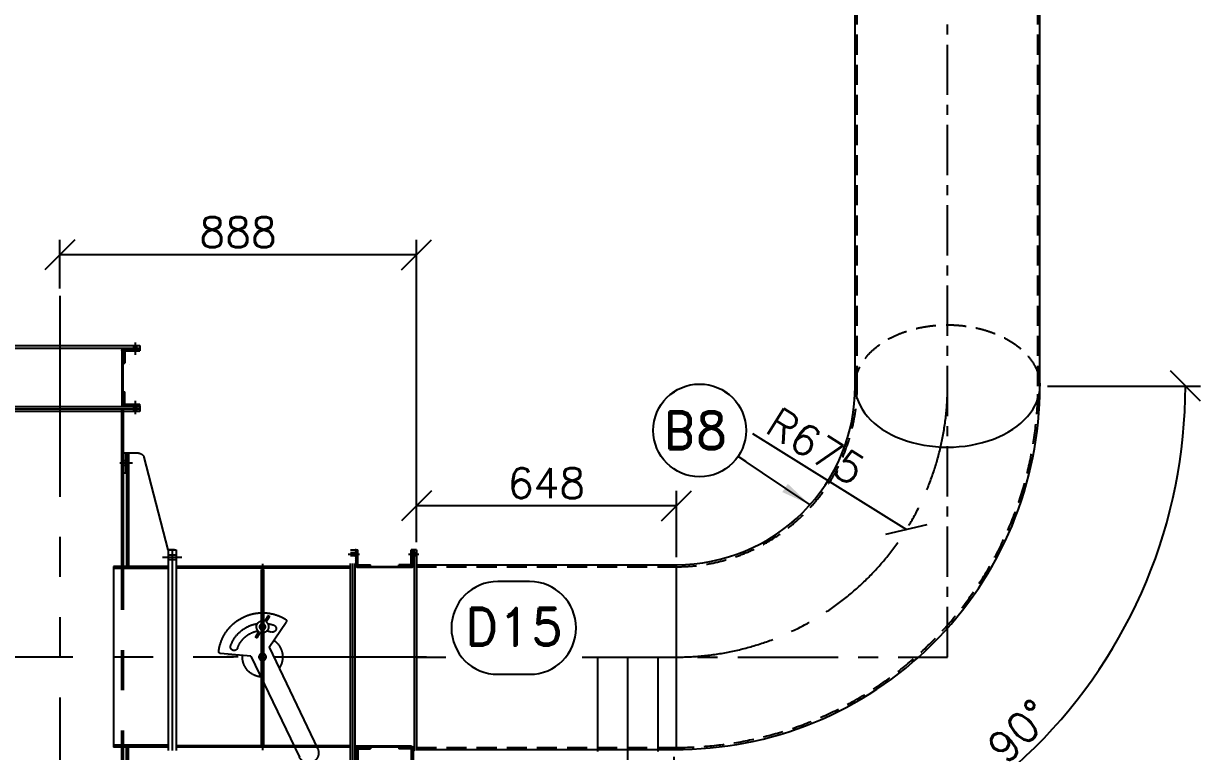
# Model space of a CAD drawing. Header units: inches. Extents: x 0 to 157513, y -28488 to 35640.
# Drawn here: x 59461 to 65323, y 3840 to 7465 of the extents above; entities that cross this region are included whole.
import ezdxf

# ---------------------------------------------------------------- set-up
doc = ezdxf.new("R2010")
doc.units = ezdxf.units.IN
doc.header["$LTSCALE"] = 400
doc.header["$MEASUREMENT"] = 0
for name, pattern in [('CENTER', [2, 1.25, -0.25, 0.25, -0.25]), ('DASHED2', [0.375, 0.25, -0.125]), ('HIDDEN2', [4.7625, 3.175, -1.5875]), ('PHANTOM', [2.5, 1.25, -0.25, 0.25, -0.25, 0.25, -0.25])]:
    doc.linetypes.add(name, pattern=pattern)
for name, color, linetype in [('BF', 8, 'PHANTOM'), ('cen', 1, 'CENTER'), ('hid', 3, 'HIDDEN2')]:
    doc.layers.add(name, color=color, linetype=linetype)
doc.styles.add('RD', font='ROMAND.SHX')
doc.styles.add('ROMANS', font='romans')
doc.dimstyles.new('SAM2 60 SC', dxfattribs={"dimscale": 60, "dimtxt": 2.5, "dimasz": 2.5, "dimexe": 1.25, "dimexo": 0.625, "dimtad": 1, "dimtoh": 1, "dimdec": 0, "dimdsep": 46, "dimtxsty": 'ROMANS', "dimblk": 'OBLIQUE', "dimcen": 2.5, "dimclrd": 1, "dimclre": 1, "dimclrt": 256, "dimadec": 0, "dimazin": 2, "dimtfac": 1, "dimtdec": 0, "dimtofl": 0, "dimtmove": 0, "dimatfit": 3, "dimfxl": 1, "dimtolj": 1, "dimtzin": 0, "dimarcsym": 1})

# ---------------------------------------------------------------- blocks, each defined once
blk = doc.blocks.new('_OBLIQUE')
at = {"color": 0, "linetype": 'ByBlock'}
blk.add_line((-0.5, -0.5), (0.5, 0.5), dxfattribs=at)
blk = doc.blocks.new('*D228')
at = {"color": 1, "lineweight": -2}
for p, q in [((64561.1, 5659.6), (65323.2, 5659.6)), ((62700.7, 3812.1), (62695.4, 3050))]:
    blk.add_line(p, q, dxfattribs=at)
blk.add_arc((62713.6, 5659.6), 2534.7, 269.59998, 0.00104, dxfattribs=at)
at = {"layer": 'Defpoints', "color": 0}
for p in [(62713.6, 5659.6), (64523.6, 5659.6), (62700.9, 3849.6), (63970.7, 3458.6)]:
    blk.add_point(p, dxfattribs=at)
at = {"color": 1, "lineweight": -2, "xscale": 150, "yscale": 150, "zscale": 150}
for p, rotation in [((65248.2, 5659.6), 90.00104148712157), ((62695.9, 3125), 179.5999846722498)]:
    blk.add_blockref('_OBLIQUE', p, dxfattribs=dict(at, rotation=rotation))
at = {"insert": (64420.3, 3940.9), "char_height": 150, "attachment_point": 5, "rotation": 44.80051, "style": 'ROMANS'}
blk.add_mtext('\\A1;90°', dxfattribs=at)
blk = doc.blocks.new('*D229')
at = {"color": 1, "lineweight": -2}
for p, q in [((61418.2, 4881.8), (61418.2, 5137.9)), ((62713.6, 4807.1), (62713.6, 5137.9)), ((62713.6, 5062.9), (61418.2, 5062.9))]:
    blk.add_line(p, q, dxfattribs=at)
at = {"layer": 'Defpoints', "color": 0}
for p in [(61418.2, 5062.9), (61418.2, 4844.3, 1157.4), (62713.6, 4769.6, 685)]:
    blk.add_point(p, dxfattribs=at)
at = {"color": 1, "lineweight": -2, "xscale": 150, "yscale": 150, "zscale": 150, "rotation": 180}
blk.add_blockref('_OBLIQUE', (61418.2, 5062.9), dxfattribs=at)
at = {"color": 1, "lineweight": -2, "xscale": 150, "yscale": 150, "zscale": 150}
blk.add_blockref('_OBLIQUE', (62713.6, 5062.9), dxfattribs=at)
at = {"insert": (62065.9, 5175.4), "char_height": 150, "attachment_point": 5, "style": 'ROMANS'}
blk.add_mtext('\\A1;648', dxfattribs=at)
blk = doc.blocks.new('*D136')
at = {"color": 1, "lineweight": -2}
blk.add_line((63092.4, 5423.3), (63859.1, 4945.2), dxfattribs=at)
at = {"layer": 'Defpoints', "color": 0}
for p in [(62713.6, 5659.6), (63859.1, 4945.2)]:
    blk.add_point(p, dxfattribs=at)
at = {"color": 1, "lineweight": -2, "xscale": 150, "yscale": 150, "zscale": 150, "rotation": 328.049259318177}
blk.add_blockref('_OBLIQUE', (63859.1, 4945.2), dxfattribs=at)
at = {"insert": (63408, 5359.1), "char_height": 150, "attachment_point": 5, "rotation": 328.04926, "style": 'ROMANS'}
blk.add_mtext('\\A1;R675', dxfattribs=at)
blk = doc.blocks.new('611fn3eleupd')
at = {"layer": 'BF'}
for p, q in [((1847350.4, -536100.9), (1847350.4, -537684.5)), ((1847161.9, -536247.4), (1847161.9, -536217)), ((1847150.9, -536224.7), (1847150.9, -536237.5)), ((1847549.9, -536224.7), (1847150.9, -536224.7)), ((1847549.9, -536230.7), (1847150.9, -536230.7)), ((1847153.1, -536233, -0.7), (1847150.9, -536230.8, -0.7)), ((1847188.7, -536233), (1847150.9, -536233)), ((1847188.7, -536237.5), (1847150.9, -536237.5)), ((1847157.6, -536233, -0.7), (1847155.4, -536230.7, -0.7)), ((1847158.2, -536237.5), (1847158.2, -536224.7)), ((1847162.1, -536233, -0.7), (1847159.9, -536230.7, -0.7)), ((1847166.6, -536233, -0.7), (1847164.3, -536230.7, -0.7)), ((1847165.7, -536237.5), (1847165.7, -536224.7)), ((1847171.1, -536233, -0.7), (1847168.8, -536230.7, -0.7)), ((1847175.6, -536233, -0.7), (1847173.3, -536230.7, -0.7)), ((1847180.1, -536233, -0.7), (1847177.8, -536230.7, -0.7)), ((1847184.6, -536233, -0.7), (1847182.3, -536230.7, -0.7)), ((1847189.1, -536233, -0.7), (1847186.8, -536230.7, -0.7)), ((1847188.7, -536237.5), (1847188.7, -536233)), ((1847188.7, -536237.5), (1847188.7, -536268.2)), ((1847194.2, -536233.7, -0.7), (1847192.4, -536231.8, -0.7)), ((1847195.3, -536239.2, -0.7), (1847193.1, -536237.1, -0.7)), ((1847193.2, -536237.5), (1847193.2, -536320.7)), ((1847195.3, -536243.7, -0.7), (1847193.2, -536241.6, -0.7)), ((1847195.3, -536248.2, -0.7), (1847193.2, -536246.1, -0.7)), ((1847195.4, -536237.5), (1847195.4, -536320.7)), ((1847176.3, -536272), (1847176.4, -536272)), ((1847193.2, -536268.2), (1847188.7, -536268.2)), ((1847195.3, -536252.7, -0.7), (1847193.2, -536250.6, -0.7)), ((1847195.3, -536257.2, -0.7), (1847193.2, -536255.1, -0.7)), ((1847195.3, -536261.7, -0.7), (1847193.2, -536259.6, -0.7)), ((1847195.3, -536266.2, -0.7), (1847193.2, -536264.1, -0.7)), ((1847195.3, -536270.7, -0.7), (1847193.3, -536268.6, -0.7)), ((1847195.3, -536275.2, -0.7), (1847193.3, -536273.1, -0.7)), ((1847195.3, -536279.6, -0.7), (1847193.3, -536277.7, -0.7)), ((1847195.3, -536284.1, -0.7), (1847193.3, -536282.2, -0.7)), ((1847195.3, -536288.6, -0.7), (1847193.3, -536286.7, -0.7)), ((1847195.3, -536293.1, -0.7), (1847193.3, -536291.2, -0.7)), ((1847195.3, -536297.6, -0.7), (1847193.3, -536295.7, -0.7)), ((1847195.3, -536302.1, -0.7), (1847193.4, -536300.2, -0.7)), ((1847195.3, -536306.6, -0.7), (1847193.4, -536304.7, -0.7)), ((1847193.2, -536320.7), (1847193.2, -536370.2)), ((1847195.3, -536338.1, -0.7), (1847193.3, -536336.1, -0.7)), ((1847195.3, -536311.1, -0.7), (1847193.4, -536309.2, -0.7)), ((1847195.3, -536315.6, -0.7), (1847193.4, -536313.7, -0.7)), ((1847195.3, -536320.1, -0.7), (1847193.4, -536318.2, -0.7)), ((1847195.3, -536324.6, -0.7), (1847193.4, -536322.7, -0.7)), ((1847195.3, -536329.1, -0.7), (1847193.4, -536327.1, -0.7)), ((1847195.3, -536333.6, -0.7), (1847193.4, -536331.6, -0.7)), ((1847195.4, -536320.7), (1847195.4, -536377)), ((1847161.9, -536395.4), (1847161.9, -536362.5)), ((1847193.2, -536339.5), (1847188.7, -536339.5)), ((1847188.7, -536370.2), (1847188.7, -536339.5)), ((1847195.4, -536356.1, -0.7), (1847193.2, -536353.9, -0.7)), ((1847195.4, -536360.6, -0.7), (1847193.2, -536358.4, -0.7)), ((1847195.4, -536365.1, -0.7), (1847193.2, -536362.9, -0.7)), ((1847195.4, -536369.6, -0.7), (1847193.2, -536367.3, -0.7)), ((1847195.3, -536342.6, -0.7), (1847193.3, -536340.5, -0.7)), ((1847195.4, -536347.1, -0.7), (1847193.3, -536345, -0.7)), ((1847195.4, -536351.6, -0.7), (1847193.3, -536349.5, -0.7)), ((1847150.9, -536374.7), (1847150.9, -536370.2)), ((1847188.7, -536370.2), (1847150.9, -536370.2)), ((1847188.7, -536374.7), (1847150.9, -536374.7)), ((1847150.9, -536374.7), (1847150.9, -536377)), ((1847150.9, -536376.7), (1847150.9, -536389)), ((1847150.9, -536389), (1847150.9, -536377)), ((1847150.9, -536377), (1847549.9, -536377)), ((1847150.9, -536383), (1847549.9, -536383)), ((1847150.9, -536389), (1847549.9, -536389)), ((1847153.4, -536377, -0.7), (1847151.2, -536374.7, -0.7)), ((1847157.9, -536377, -0.7), (1847155.7, -536374.7, -0.7)), ((1847158.2, -536389), (1847158.2, -536370.2)), ((1847165.7, -536389), (1847165.7, -536370.2)), ((1847166.9, -536377, -0.7), (1847165.7, -536375.8, -0.7)), ((1847171.4, -536377, -0.7), (1847169.1, -536374.7, -0.7)), ((1847175.9, -536377, -0.7), (1847173.6, -536374.7, -0.7)), ((1847180.4, -536377, -0.7), (1847178.1, -536374.7, -0.7)), ((1847184.9, -536377, -0.7), (1847182.6, -536374.7, -0.7)), ((1847189.3, -536377, -0.7), (1847187.1, -536374.7, -0.7)), ((1847188.7, -536370.2), (1847188.7, -536374.7)), ((1847192.6, -536375.7, -0.7), (1847191, -536374.1, -0.7)), ((1847192.9, -536383), (1847192.9, -537725)), ((1847194.7, -536373.3, -0.7), (1847193, -536371.6, -0.7)), ((1847196.9, -536383), (1847196.9, -537672.3)), ((1847080.4, -536733), (1847140.5, -536502.7)), ((1847154.7, -536492.5), (1847192.9, -536492.5)), ((1847178.9, -536492.5), (1847178.9, -536775)), ((1847178.9, -536511.5), (1847192.9, -536511.5)), ((1847183.9, -536494.3), (1847185.8, -536492.5)), ((1847183.9, -536492.5), (1847183.9, -536775)), ((1847186.9, -536497.8), (1847183.9, -536494.8)), ((1847183.9, -536498.8), (1847186.9, -536495.8)), ((1847186.9, -536502.3), (1847183.9, -536499.3)), ((1847183.9, -536503.3), (1847186.9, -536500.3)), ((1847186.9, -536506.8), (1847183.9, -536503.8)), ((1847183.9, -536507.8), (1847186.9, -536504.8)), ((1847186.9, -536511.2), (1847183.9, -536508.2)), ((1847184.7, -536511.5), (1847186.9, -536509.3)), ((1847186.9, -536493.3), (1847186.1, -536492.5)), ((1847186.9, -536492.5), (1847186.9, -536542.5)), ((1847168.9, -536517.5), (1847201, -536517.5)), ((1847178.9, -536523.5), (1847192.9, -536523.5)), ((1847183.9, -536525.8), (1847186.2, -536523.5)), ((1847186.9, -536529.2), (1847183.9, -536526.2)), ((1847183.9, -536530.3), (1847186.9, -536527.3)), ((1847186.9, -536533.7), (1847183.9, -536530.7)), ((1847183.9, -536534.7), (1847186.9, -536531.7)), ((1847186.9, -536538.2), (1847183.9, -536535.2)), ((1847183.9, -536539.2), (1847186.9, -536536.2)), ((1847186.7, -536542.5), (1847183.9, -536539.7)), ((1847183.9, -536542.5), (1847192.9, -536542.5)), ((1847185.2, -536542.5), (1847186.9, -536540.7)), ((1847186.9, -536524.7), (1847185.7, -536523.5)), ((1847192.9, -536552.5), (1847196.9, -536552.5)), ((1846481.9, -536744), (1846456.5, -536744)), ((1846462.2, -536733), (1846462.2, -537267)), ((1846462.2, -536733), (1846474.9, -536733)), ((1846474.9, -536740.2), (1846462.2, -536740.2)), ((1846474.9, -536747.7), (1846462.2, -536747.7)), ((1846468.2, -536733), (1846468.2, -537267)), ((1846470.4, -536733), (1846468.2, -536733)), ((1846468.5, -536733, -0.7), (1846468.2, -536733.3, -0.7)), ((1846470.4, -536735.6, -0.7), (1846468.2, -536737.8, -0.7)), ((1846470.4, -536740.1, -0.7), (1846468.2, -536742.3, -0.7)), ((1846470.4, -536744.5, -0.7), (1846468.2, -536746.8, -0.7)), ((1846470.4, -536770.7), (1846470.4, -536733)), ((1846474.9, -536770.7), (1846474.9, -536733)), ((1846631.8, -536744), (1846603.8, -536744)), ((1846612.2, -536733), (1846607.7, -536733)), ((1846607.7, -536770.7), (1846607.7, -536733)), ((1846626.4, -536740.2), (1846607.7, -536740.2)), ((1846626.4, -536747.7), (1846607.7, -536747.7)), ((1846612.2, -536770.7), (1846612.2, -536733)), ((1846612.2, -536733), (1846614.4, -536733)), ((1846612.2, -536733, -0.7), (1846612.2, -536733, -0.7)), ((1846614.4, -536735.3, -0.7), (1846612.2, -536737.5, -0.7)), ((1846614.4, -536748.7, -0.7), (1846612.2, -536751, -0.7)), ((1846614.4, -536739.8, -0.7), (1846613.9, -536740.2, -0.7)), ((1846626.4, -536733), (1846614.1, -536733)), ((1846614.4, -537267), (1846614.4, -536733)), ((1846626.4, -536733), (1846614.4, -536733)), ((1846620.4, -537267), (1846620.4, -536733)), ((1846626.4, -537267), (1846626.4, -536733)), ((1847060.4, -536733), (1847060.4, -537267)), ((1847080.4, -536733), (1847060.4, -536733)), ((1847080.4, -536745.5), (1847060.4, -536745.5)), ((1847064.4, -536733), (1847080.4, -536733)), ((1847070.4, -536733), (1847070.4, -537267)), ((1847080.4, -536733), (1847080.4, -537267)), ((1847080.4, -536733), (1847080.4, -537267)), ((1846470.4, -536749, -0.7), (1846468.2, -536751.3, -0.7)), ((1846470.4, -536753.5, -0.7), (1846468.2, -536755.8, -0.7)), ((1846470.4, -536758, -0.7), (1846468.2, -536760.3, -0.7)), ((1846470.4, -536762.5, -0.7), (1846468.2, -536764.8, -0.7)), ((1846470.4, -536767, -0.7), (1846468.2, -536769.2, -0.7)), ((1846470.5, -536771.4, -0.7), (1846468.6, -536773.3, -0.7)), ((1846474.9, -536770.7), (1846470.4, -536770.7)), ((1846472.1, -536774.3, -0.7), (1846470.5, -536775.9, -0.7)), ((1846475.6, -536775.3, -0.7), (1846473.6, -536777.3, -0.7)), ((1846474.9, -536770.7), (1846505.7, -536770.7)), ((1846474.9, -536775.2), (1846558.2, -536775.2)), ((1846474.9, -536777.5), (1846558.2, -536777.5)), ((1846480.1, -536775.3, -0.7), (1846478, -536777.4, -0.7)), ((1846484.6, -536775.3, -0.7), (1846482.5, -536777.4, -0.7)), ((1846489.1, -536775.3, -0.7), (1846487, -536777.4, -0.7)), ((1846493.5, -536775.3, -0.7), (1846491.5, -536777.4, -0.7)), ((1846498, -536775.3, -0.7), (1846496, -536777.4, -0.7)), ((1846502.5, -536775.3, -0.7), (1846500.5, -536777.4, -0.7)), ((1846507, -536775.3, -0.7), (1846504.9, -536777.4, -0.7)), ((1846505.7, -536775.2), (1846505.7, -536770.7)), ((1846511.4, -536775.4, -0.7), (1846509.4, -536777.4, -0.7)), ((1846515.9, -536775.4, -0.7), (1846513.9, -536777.4, -0.7)), ((1846520.4, -536775.4, -0.7), (1846518.4, -536777.4, -0.7)), ((1846524.9, -536775.4, -0.7), (1846522.9, -536777.4, -0.7)), ((1846529.4, -536775.4, -0.7), (1846527.4, -536777.4, -0.7)), ((1846533.8, -536775.4, -0.7), (1846531.9, -536777.4, -0.7)), ((1846538.3, -536775.4, -0.7), (1846536.4, -536777.4, -0.7)), ((1846542.8, -536775.5, -0.7), (1846540.9, -536777.4, -0.7)), ((1846547.3, -536775.5, -0.7), (1846545.4, -536777.4, -0.7)), ((1846551.7, -536775.5, -0.7), (1846549.9, -536777.4, -0.7)), ((1846556.2, -536775.5, -0.7), (1846554.3, -536777.4, -0.7)), ((1846558.2, -536775.2), (1846607.7, -536775.2)), ((1846558.2, -536777.5), (1846607.7, -536777.5)), ((1846560.7, -536775.5, -0.7), (1846558.8, -536777.4, -0.7)), ((1846565.2, -536775.5, -0.7), (1846563.3, -536777.4, -0.7)), ((1846569.7, -536775.4, -0.7), (1846567.8, -536777.4, -0.7)), ((1846574.2, -536775.4, -0.7), (1846572.3, -536777.4, -0.7)), ((1846578.8, -536775.4, -0.7), (1846576.7, -536777.4, -0.7)), ((1846576.9, -536775.2), (1846576.9, -536770.7)), ((1846607.7, -536770.7), (1846576.9, -536770.7)), ((1846583.3, -536775.4, -0.7), (1846581.2, -536777.4, -0.7)), ((1846587.8, -536775.3, -0.7), (1846585.7, -536777.4, -0.7)), ((1846592.3, -536775.3, -0.7), (1846590.2, -536777.5, -0.7)), ((1846596.8, -536775.3, -0.7), (1846594.7, -536777.5, -0.7)), ((1846601.3, -536775.3, -0.7), (1846599.1, -536777.5, -0.7)), ((1846605.8, -536775.3, -0.7), (1846603.6, -536777.5, -0.7)), ((1846607.7, -536770.7), (1846612.2, -536770.7)), ((1846614.4, -536771.2, -0.7), (1846608.1, -536777.5, -0.7)), ((1846614.4, -536753.2, -0.7), (1846612.2, -536755.5, -0.7)), ((1846614.4, -536757.7, -0.7), (1846612.2, -536760, -0.7)), ((1846614.4, -536762.2, -0.7), (1846612.2, -536764.4, -0.7)), ((1846614.4, -536766.7, -0.7), (1846612.2, -536768.9, -0.7)), ((1846626.4, -536775), (1847060.4, -536775)), ((1846845.4, -536767.9), (1846845.4, -537232.1)), ((1847094.4, -536751.5), (1847046.4, -536751.5)), ((1847080.4, -536757.5), (1847060.4, -536757.5)), ((1847080.4, -536775), (1847192.9, -536775)), ((1847192.9, -536775), (1847216.4, -536775)), ((1847216.4, -536775), (1847216.4, -537225)), ((1846626.4, -536779), (1847060.4, -536779)), ((1846842.4, -537218), (1846842.4, -536782)), ((1846842.4, -536782), (1846848.4, -536782)), ((1846848.4, -537218), (1846848.4, -536782)), ((1847080.4, -536780), (1847216.4, -536780)), ((1846829.2, -536976), (1846786.6, -536913.1)), ((1846828.7, -536900), (1846835.2, -536911.3)), ((1846832.3, -536898), (1846838.8, -536909.2)), ((1846858.7, -536952), (1846852.2, -536940.7)), ((1846862.3, -536949.9), (1846855.8, -536938.7)), ((1846829.2, -536976), (1846708.3, -537228.1)), ((1848817.9, -537000), (1846437.3, -537000)), ((1846874.3, -536997.7), (1846753.3, -537249.7)), ((1846836.4, -537000.7), (1846837.2, -537000)), ((1846836.5, -537001.5), (1846838.1, -537000)), ((1846836.7, -537002.3), (1846839, -537000)), ((1846836.9, -537002.9), (1846839.8, -537000)), ((1846837.2, -537003.6), (1846840.7, -537000)), ((1846837.4, -537004.2), (1846841.6, -537000)), ((1846837.8, -537004.7), (1846842.5, -537000)), ((1846838.1, -537005.3), (1846843.4, -537000)), ((1846838.5, -537005.8), (1846844.3, -537000)), ((1846838.9, -537006.2), (1846845.2, -537000)), ((1846839.4, -537006.7), (1846845.4, -537000.6)), ((1846839.8, -537007.1), (1846845.4, -537001.5)), ((1846840.4, -537007.4), (1846845.4, -537002.4)), ((1846840.9, -537007.8), (1846845.4, -537003.3)), ((1846841.5, -537008.1), (1846845.4, -537004.2)), ((1846842.1, -537008.4), (1846845.4, -537005)), ((1846842.7, -537008.6), (1846845.4, -537005.9)), ((1846843.4, -537008.8), (1846845.4, -537006.8)), ((1846844.2, -537008.9), (1846845.4, -537007.7)), ((1846845, -537009), (1846845.4, -537008.6)), ((1846845.4, -536991.8), (1846846.2, -536991)), ((1846845.4, -536992.7), (1846846.9, -536991.1)), ((1846845.4, -536993.5), (1846847.7, -536991.3)), ((1846845.4, -536994.4), (1846848.4, -536991.5)), ((1846845.4, -536995.3), (1846849, -536991.7)), ((1846845.4, -536996.2), (1846849.6, -536992)), ((1846845.4, -536997.1), (1846850.2, -536992.3)), ((1846845.4, -536998), (1846850.7, -536992.7)), ((1846845.4, -536998.8), (1846851.2, -536993.1)), ((1846845.4, -536999.7), (1846851.6, -536993.5)), ((1846846, -537000), (1846852.1, -536994)), ((1846846.9, -537000), (1846852.5, -536994.4)), ((1846847.8, -537000), (1846852.9, -536994.9)), ((1846848.7, -537000), (1846853.2, -536995.5)), ((1846849.6, -537000), (1846853.5, -536996.1)), ((1846850.5, -537000), (1846853.8, -536996.7)), ((1846851.3, -537000), (1846854, -536997.3)), ((1846852.2, -537000), (1846854.2, -536998)), ((1846853.1, -537000), (1846854.3, -536998.8)), ((1846854, -537000), (1846854.4, -536999.6)), ((1846874.3, -536997.7), (1846950, -536991.5)), ((1846906.4, -537000), (1846934.4, -537000)), ((1846470.4, -537228.9, -0.7), (1846468.2, -537231.1, -0.7)), ((1846470.4, -537233.4, -0.7), (1846468.2, -537235.6, -0.7)), ((1846471.1, -537223.7, -0.7), (1846469.3, -537225.5, -0.7)), ((1846470.4, -537229.2), (1846470.4, -537267)), ((1846474.9, -537229.2), (1846470.4, -537229.2)), ((1846476.7, -537222.6, -0.7), (1846474.5, -537224.8, -0.7)), ((1846474.9, -537222.5), (1846558.2, -537222.5)), ((1846474.9, -537224.7), (1846558.2, -537224.7)), ((1846474.9, -537229.2), (1846474.9, -537267)), ((1846474.9, -537229.2), (1846505.7, -537229.2)), ((1846481.1, -537222.6, -0.7), (1846479, -537224.7, -0.7)), ((1846485.6, -537222.6, -0.7), (1846483.5, -537224.7, -0.7)), ((1846490.1, -537222.6, -0.7), (1846488, -537224.7, -0.7)), ((1846494.6, -537222.6, -0.7), (1846492.6, -537224.7, -0.7)), ((1846499.1, -537222.6, -0.7), (1846497.1, -537224.7, -0.7)), ((1846503.6, -537222.6, -0.7), (1846501.6, -537224.7, -0.7)), ((1846505.7, -537224.7), (1846505.7, -537229.2)), ((1846508.1, -537222.6, -0.7), (1846506.1, -537224.7, -0.7)), ((1846512.6, -537222.6, -0.7), (1846510.6, -537224.6, -0.7)), ((1846517.1, -537222.6, -0.7), (1846515.1, -537224.6, -0.7)), ((1846521.6, -537222.6, -0.7), (1846519.6, -537224.6, -0.7)), ((1846526, -537222.6, -0.7), (1846524.1, -537224.6, -0.7)), ((1846530.5, -537222.6, -0.7), (1846528.6, -537224.6, -0.7)), ((1846535, -537222.6, -0.7), (1846533.1, -537224.6, -0.7)), ((1846539.5, -537222.6, -0.7), (1846537.6, -537224.6, -0.7)), ((1846544, -537222.6, -0.7), (1846542.1, -537224.5, -0.7)), ((1846548.5, -537222.6, -0.7), (1846546.6, -537224.5, -0.7)), ((1846553, -537222.6, -0.7), (1846551.1, -537224.5, -0.7)), ((1846557.5, -537222.6, -0.7), (1846555.6, -537224.5, -0.7)), ((1846558.2, -537222.5), (1846614.4, -537222.5)), ((1846558.2, -537224.7), (1846607.7, -537224.7)), ((1846562, -537222.6, -0.7), (1846560.1, -537224.5, -0.7)), ((1846566.5, -537222.6, -0.7), (1846564.6, -537224.5, -0.7)), ((1846571, -537222.6, -0.7), (1846569, -537224.6, -0.7)), ((1846575.5, -537222.6, -0.7), (1846573.5, -537224.6, -0.7)), ((1846576.9, -537224.7), (1846576.9, -537229.2)), ((1846607.7, -537229.2), (1846576.9, -537229.2)), ((1846580, -537222.6, -0.7), (1846578, -537224.6, -0.7)), ((1846584.5, -537222.6, -0.7), (1846582.4, -537224.6, -0.7)), ((1846589, -537222.5, -0.7), (1846586.9, -537224.6, -0.7)), ((1846593.5, -537222.5, -0.7), (1846591.4, -537224.7, -0.7)), ((1846598, -537222.5, -0.7), (1846595.8, -537224.7, -0.7)), ((1846602.5, -537222.5, -0.7), (1846600.3, -537224.7, -0.7)), ((1846607, -537222.5, -0.7), (1846604.8, -537224.7, -0.7)), ((1846607.7, -537229.2), (1846607.7, -537267)), ((1846607.7, -537229.2), (1846612.2, -537229.2)), ((1846610.7, -537223.2, -0.7), (1846609, -537225, -0.7)), ((1846613.2, -537225.3, -0.7), (1846611.5, -537226.9, -0.7)), ((1846614.4, -537228.6, -0.7), (1846612.2, -537230.8, -0.7)), ((1846612.2, -537229.2), (1846612.2, -537267)), ((1846614.4, -537233, -0.7), (1846612.2, -537235.3, -0.7)), ((1846626.4, -537221), (1847060.4, -537221)), ((1846626.4, -537225), (1846709.7, -537225)), ((1846709.7, -537225), (1846765.2, -537225)), ((1846765.2, -537225), (1847060.4, -537225)), ((1846842.4, -537218), (1846848.4, -537218)), ((1847080.4, -537220), (1847216.4, -537220)), ((1847080.4, -537225), (1847192.9, -537225)), ((1847178.9, -537507.5), (1847178.9, -537225)), ((1847183.9, -537507.5), (1847183.9, -537225)), ((1847192.9, -537225), (1847216.4, -537225))]:
    blk.add_line(p, q, dxfattribs=at)
for centre, radius in [((1846845.4, -536925), 7.5), ((1846845.4, -537000), 9)]:
    blk.add_circle(centre, radius, dxfattribs=at)
for centre, radius, start, end in [((1847188.7, -536237.5), 6.75, 0, 90), ((1847188.7, -536237.5), 4.5, 0, 90), ((1847188.7, -536370.2), 4.5, 270, 0), ((1847154.7, -536507.5), 15, 90, 161.3484), ((1846474.9, -536770.7), 6.75, 180, 270), ((1846474.9, -536770.7), 4.5, 180, 270), ((1846607.7, -536770.7), 4.5, 270, 0), ((1846607.7, -536770.7), 6.75, 270, 0), ((1846845.4, -537000), 110, 7.3734, 121.3693), ((1846790.8, -536910.3), 5, 121.3693, 214.0987), ((1846820.5, -536929.2), 9, 109.3714, 289.3714), ((1846845.4, -537000), 84, 98.6706, 109.3714), ((1846830.7, -536899.4), 2.06, 43.3679, 196.6321), ((1846845.4, -536925), 15, 131.6022, 288.3978), ((1846830, -536913.1), 5.46, 352.8613, 19.5883), ((1846842.9, -536905.7), 5.46, 199.5883, 247.1387), ((1846845.4, -536925), 15, 311.6022, 108.3978), ((1846845.4, -537000), 84, 19.3714, 81.3294), ((1846845.4, -537000), 66, 99.7843, 109.3714), ((1846848, -536944.3), 5.46, 40.4117, 67.1387), ((1846860.9, -536936.8), 5.46, 172.4273, 199.5883), ((1846845.4, -537000), 66, 19.3714, 80.2157), ((1846860.2, -536950.6), 2.06, 223.3679, 16.6321), ((1846845.4, -537000), 50, 124.0987, 214.3714), ((1846916.2, -536975.1), 9, 199.3714, 19.3714), ((1846845.4, -537000), 50, 274.3714, 4.644), ((1846949.5, -536986.5), 5, 274.644, 7.3734), ((1846474.9, -537229.2), 6.75, 90, 180), ((1846474.9, -537229.2), 4.5, 90, 180), ((1846607.7, -537229.2), 4.5, 0, 90), ((1846730.8, -537238.9), 25, 154.3714, 334.3714)]:
    blk.add_arc(centre, radius, start, end, dxfattribs=at)
for points in [[(1847192.9, -536492.5), (1847188.9, -536492.5), (1847192.9, -536488.8), (1847188.4, -536492.5)], [(1847192.9, -536542.5), (1847188.9, -536542.5), (1847192.9, -536546.1), (1847188.4, -536542.5)]]:
    blk.add_solid(points, dxfattribs=at)
blk = doc.blocks.new('*D355')
at = {"color": 1, "lineweight": -2}
for p, q in [((59641.7, 6145.9), (59641.7, 6388.2)), ((61418.2, 4881.8), (61418.2, 6388.2)), ((61418.2, 6313.2), (59641.7, 6313.2))]:
    blk.add_line(p, q, dxfattribs=at)
at = {"layer": 'Defpoints', "color": 0}
for p in [(59641.7, 6313.2), (59641.7, 6108.4, 1157.4), (61418.2, 4844.3, 1157.4)]:
    blk.add_point(p, dxfattribs=at)
at = {"color": 1, "lineweight": -2, "xscale": 150, "yscale": 150, "zscale": 150, "rotation": 180}
blk.add_blockref('_OBLIQUE', (59641.7, 6313.2), dxfattribs=at)
at = {"color": 1, "lineweight": -2, "xscale": 150, "yscale": 150, "zscale": 150}
blk.add_blockref('_OBLIQUE', (61418.2, 6313.2), dxfattribs=at)
at = {"insert": (60530, 6425.7), "char_height": 150, "attachment_point": 5, "style": 'ROMANS'}
blk.add_mtext('\\A1;888', dxfattribs=at)

msp = doc.modelspace()

# ---------------------------------------------------------------- linework, layer by layer
at = {"ltscale": 10}
for p, q in [((63603.6, 5659.6, 726), (63603.6, 12627.5, 726)), ((64523.6, 5659.6, 726), (64523.6, 12627.5, 726)), ((61418.2, 4769.6, 1157.4), (62713.6, 4769.6, 685)), ((62713.6, 3849.6, 691.6), (62713.6, 4769.6, 691.6)), ((62321.6, 3839.6, 705.3), (62321.6, 4309.6, 693.9)), ((62321.6, 4309.6, 693.9), (62621.6, 4309.6, 698.2)), ((62621.6, 3839.6, 709.1), (62621.6, 4309.6, 698.2)), ((61418.2, 3849.6, 1157.4), (62713.6, 3849.6, 685))]:
    msp.add_line(p, q, dxfattribs=at)
msp.add_line((61418.2, 4769.6, 1157.4), (61418.2, 3849.6, 1157.4))
for radius, start, end in [(1810, 269.59998, 0.00104), (890, 270, 0.00212)]:
    msp.add_arc((62713.6, 5659.6, 691.6), radius, start, end, dxfattribs=at)
msp.add_ellipse((64063.6, 5659.9, 685), major_axis=(-459.9, 0), ratio=0.662729, start_param=6.280266, end_param=9.424015)
at = {"layer": 'cen', "ltscale": 0.5}
msp.add_line((64063.6, 4309.6, 685), (64063.5, 13527.5, 698.9), dxfattribs=at)
at = {"layer": 'cen'}
msp.add_line((61418.2, 4309.6, 1157.4), (64063.6, 4309.6, 685), dxfattribs=at)
at = {"layer": 'cen', "ltscale": 15}
msp.add_line((62471.7, 2155.3, 667.6), (62471.6, 4309.6, 691.6), dxfattribs=at)
at = {"layer": 'cen'}
msp.add_arc((62713.6, 5659.6, 691.6), 1350, 269.59998, 0, dxfattribs=at)
at = {"layer": 'hid', "linetype": 'DASHED2'}
for p, q in [((63613.6, 5659.6, 726), (63613.6, 12627.5, 726)), ((64513.6, 5659.6, 726), (64513.6, 12627.5, 726)), ((61418.2, 4759.6, 1157.4), (62713.6, 4759.6, 685)), ((61418.2, 3859.6, 1157.4), (62713.6, 3859.6, 685))]:
    msp.add_line(p, q, dxfattribs=at)
for radius, start, end in [(1800, 269.59998, 0.00105), (900, 270, 0.00209)]:
    msp.add_arc((62713.6, 5659.6, 691.6), radius, start, end, dxfattribs=at)
at = {"layer": 'hid', "linetype": 'DASHED2', "extrusion": (0, 0, -1)}
msp.add_ellipse((64063.6, 5659.3, 685), major_axis=(-459.9, 0), ratio=0.662729, start_param=6.280266, end_param=9.424015, dxfattribs=at)

# ---------------------------------------------------------------- block references
at = {"xscale": -2, "yscale": 2, "zscale": 2}
msp.add_blockref('611fn3eleupd', (3754342.5, 1078310.3, 1157.4), dxfattribs=at)

# ---------------------------------------------------------------- dimensions: what is measured, and where the dimension line sits
dim = msp.add_linear_dim(base=(59641.7, 6313.2), p1=(61418.2, 4844.3, 1157.4), p2=(59641.7, 6108.4, 1157.4), dimstyle='SAM2 60 SC', override={"dimtoh": 0, "dimlfac": 0.5})
dim.commit()
dim.dimension.update_dxf_attribs({"geometry": '*D355', "text_midpoint": (60530, 6425.7)})

# ---------------------------------------------------------------- next in the draw order: texts
at = {"color": 7, "char_height": 187.5, "attachment_point": 3, "style": 'RD', "bg_fill": 2}
for s, insert in [('B8', (62968.2, 5533)), ('D15', (62149.1, 4554.1))]:
    msp.add_mtext(s, dxfattribs=dict(at, insert=insert))

# ---------------------------------------------------------------- next in the draw order: linework, layer by layer
at = {"color": 3}
msp.add_lwpolyline([(61982, 4223.8, 1), (61982, 4685.8), (61823.4, 4685.8, 1), (61823.4, 4223.8)], format="xyb", close=True, dxfattribs=at)
msp.add_circle((62828.8, 5438.5), 231, dxfattribs=at)

# ---------------------------------------------------------------- next in the draw order: dimensions: what is measured, and where the dimension line sits
dim = msp.add_angular_dim_3p(base=(63970.7, 3458.6, 691.6), center=(62713.6, 5659.6, 691.6), p1=(62700.9, 3849.6, 691.6), p2=(64523.6, 5659.6, 691.6), dimstyle='SAM2 60 SC', override={"dimtoh": 0, "dimlfac": 0.5})
dim.commit()
dim.dimension.update_dxf_attribs({"geometry": '*D228', "text_midpoint": (64420.3, 3940.9, 691.6)})
dim = msp.add_radius_dim(center=(62713.6, 5659.6, 691.6), mpoint=(63859.1, 4945.2, 691.6), dimstyle='SAM2 60 SC', override={"dimtoh": 0, "dimlfac": 0.5})
dim.commit()
dim.dimension.update_dxf_attribs({"geometry": '*D136', "text_midpoint": (63348.4, 5263.6, 691.6), "dimtype": 164})
dim = msp.add_linear_dim(base=(61418.2, 5062.9), p1=(62713.6, 4769.6, 685), p2=(61418.2, 4844.3, 1157.4), dimstyle='SAM2 60 SC', override={"dimtoh": 0, "dimlfac": 0.5})
dim.commit()
dim.dimension.update_dxf_attribs({"geometry": '*D229', "text_midpoint": (62065.9, 5175.4)})

# ---------------------------------------------------------------- next in the draw order: leaders
msp.add_leader([(63378.6, 5068, 691.6), (63020.3, 5309.4, 691.6)], dimstyle='SAM2 60 SC', override={"dimgap": 0.625, "dimtad": 0})

doc.saveas('drawing.dxf')
